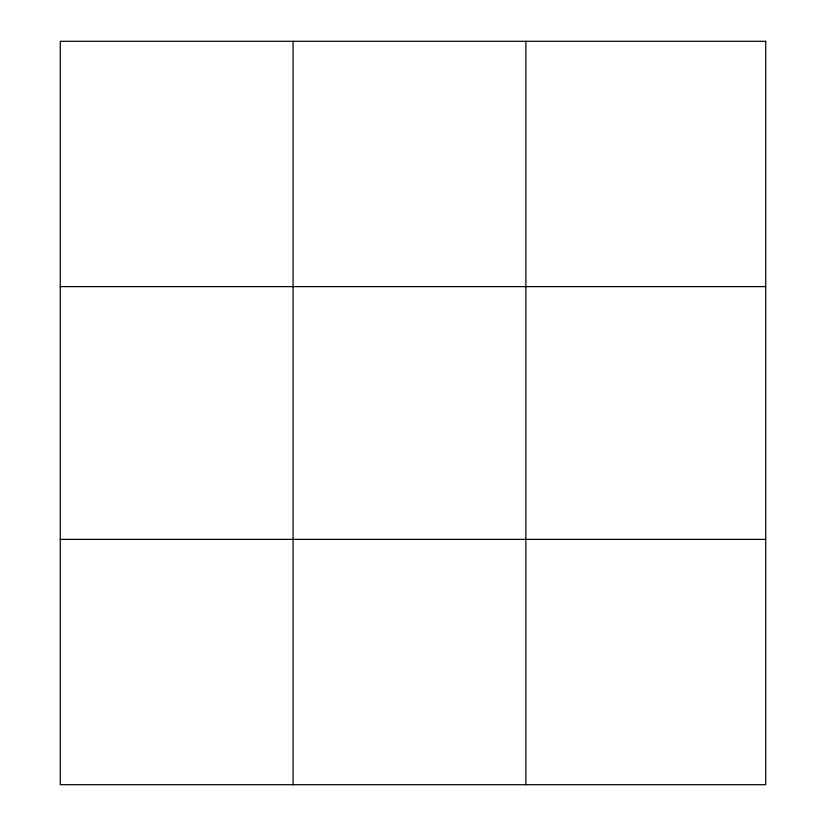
<?xml version="1.0" encoding="UTF-8"?>
<svg xmlns="http://www.w3.org/2000/svg" width="826" height="826" viewBox="0 0 826 826"><rect width="100%" height="100%" fill="white"/><g stroke="black" fill="none" stroke-linecap="round" stroke-linejoin="round"><path stroke-width="1.24" d="M293.075 784.7L293.075 41.3M525.873 784.7L525.873 41.3M60.277 286.622L765.723 286.622M60.277 539.378L765.723 539.378M765.723 41.3L765.723 784.7L60.277 784.7L60.277 41.3L765.723 41.3"/></g></svg>
